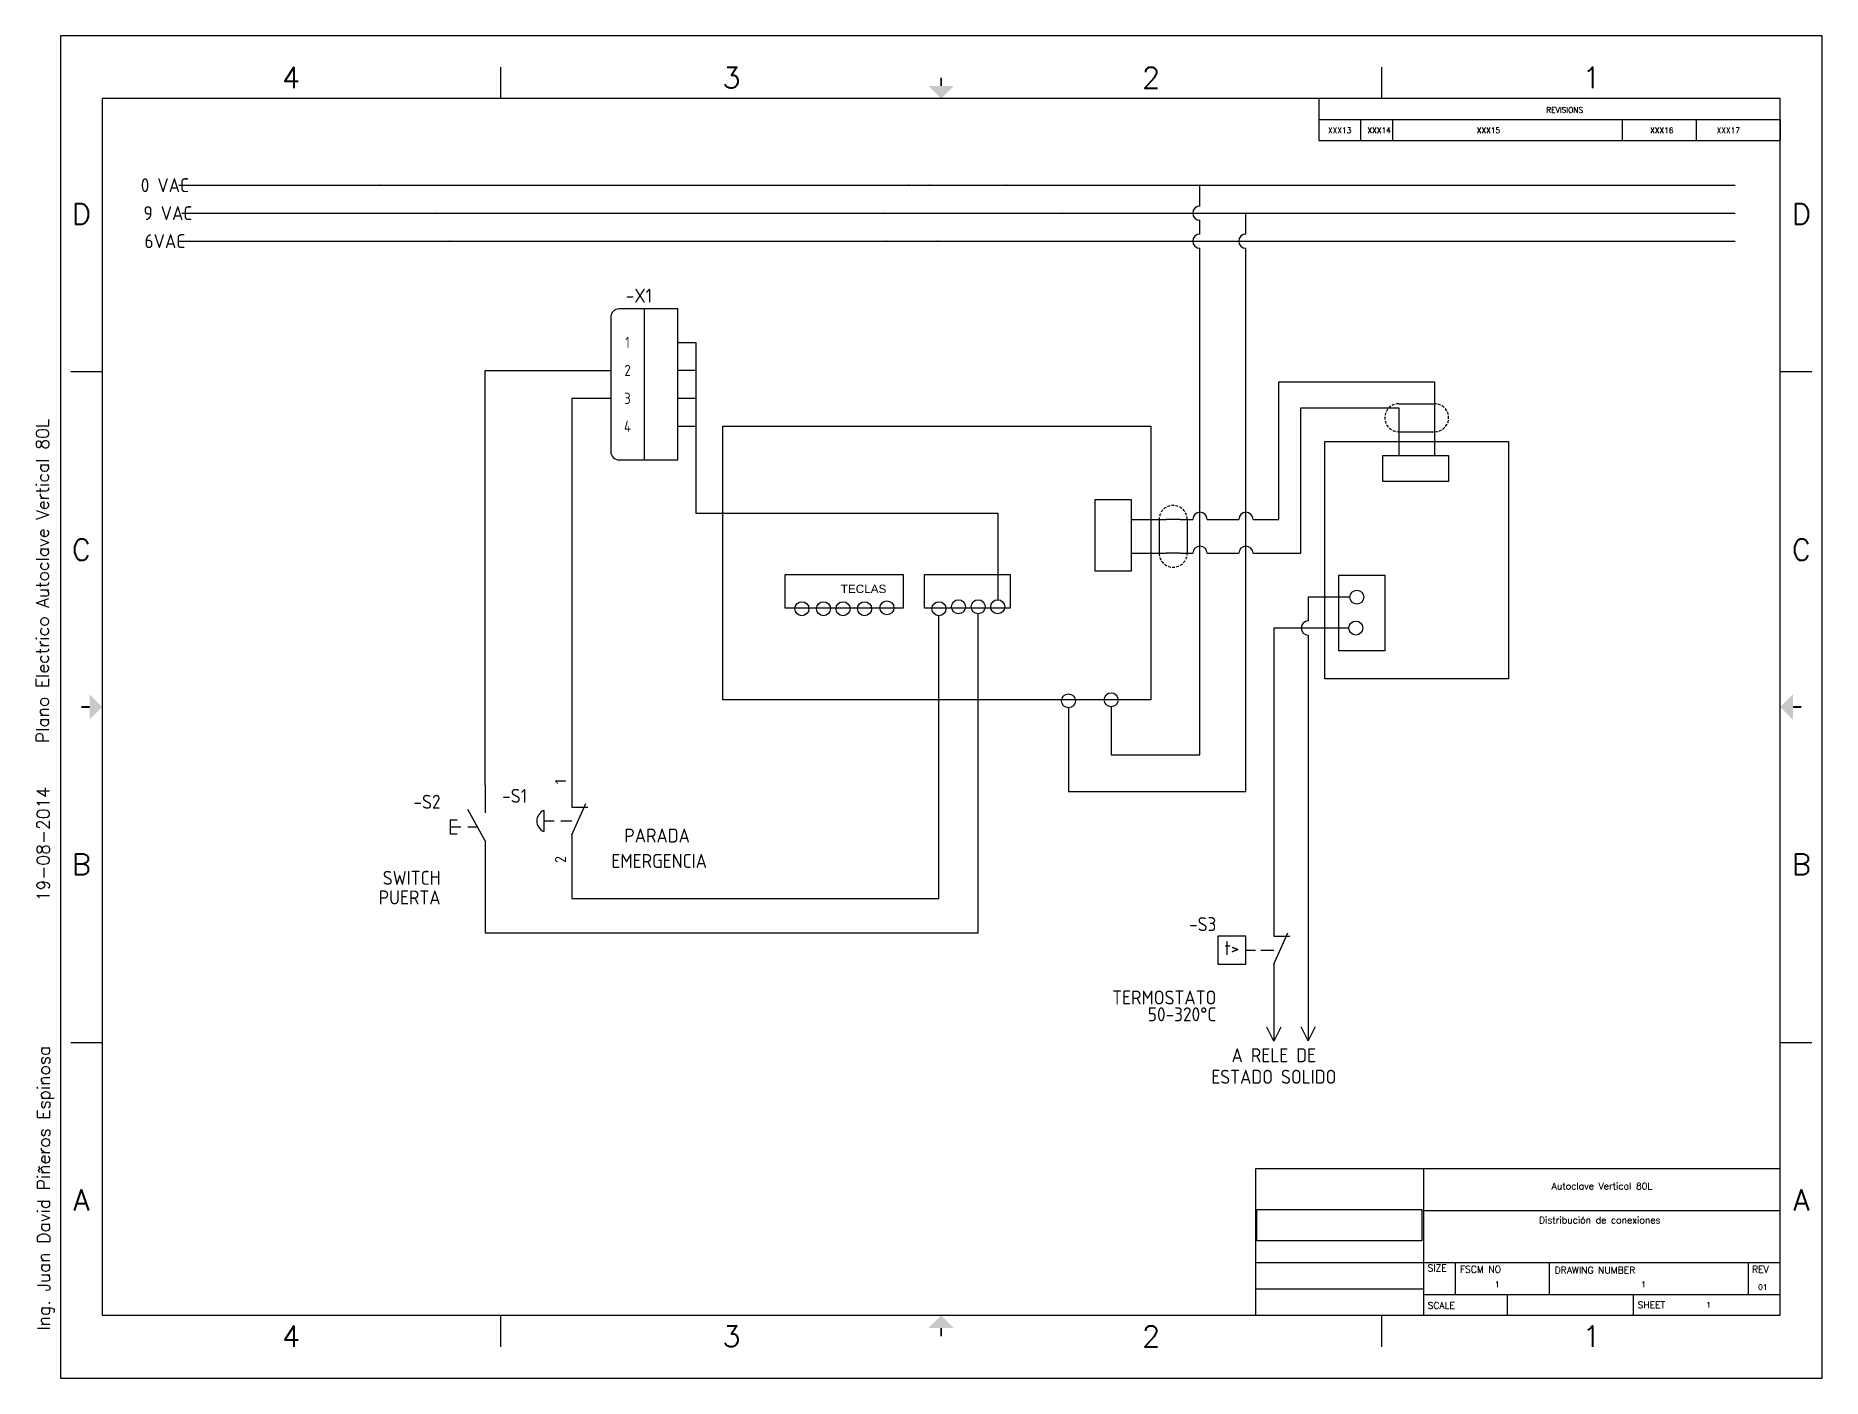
# Model space of a CAD drawing. Header units: inches. Extents: x -8 to 631, y 1 to 481.
import ezdxf
from ezdxf.enums import TextEntityAlignment as Align

# ---------------------------------------------------------------- set-up
doc = ezdxf.new("R2010")
doc.units = ezdxf.units.IN
doc.header["$MEASUREMENT"] = 0
doc.linetypes.add('DASHED', pattern=[0.75, 0.5, -0.25])
for name, color, linetype in [('DESC', 150, 'Continuous'), ('LINK', 9, 'Continuous'), ('MISC', 7, 'Continuous'), ('RED_14_THHN', 20, 'Continuous'), ('SYMS', 7, 'Continuous'), ('TAGS', 150, 'Continuous'), ('TB_LABELS', 1, 'Continuous'), ('TERMS', 123, 'Continuous'), ('Title Block', 7, 'Continuous'), ('Viewport', 7, 'Continuous'), ('WHT_12_THHN', 7, 'Continuous')]:
    doc.layers.add(name, color=color, linetype=linetype)
doc.styles.add('Roman', font='romans')
doc.styles.get("Standard").update_dxf_attribs({"font": 'arial.ttf'})
doc.styles.add('WD', font='romans.shx')
doc.styles.add('WD_IEC', font='ISOCP2.shx', dxfattribs={"width": 0.9, "height": 4})
picture_1 = doc.add_image_def('image1.png', size_in_pixel=(369, 70))

# ---------------------------------------------------------------- blocks, each defined once
blk = doc.blocks.new('ANSI_border_C')
for p, q in [((20.5, 0.75), (20.5, 2.5)), ((14.25, 0.75), (20.5, 0.75))]:
    blk.add_line(p, q)
at = {"layer": 'Title Block'}
for p, q in [((0, 16), (0, 0)), ((21, 16), (0, 16)), ((21, 0), (21, 16)), ((5.25, 15.25), (5.25, 15.625)), ((15.75, 15.25), (15.75, 15.625)), ((0.5, 15.25), (0.5, 0.75)), ((20.5, 15.25), (0.5, 15.25)), ((15, 15.25), (15, 15)), ((20.5, 0.75), (20.5, 15.25)), ((15, 15), (20.5, 15)), ((0.125, 12), (0.5, 12)), ((20.5, 12), (20.875, 12)), ((0.125, 4), (0.5, 4)), ((20.5, 4), (20.875, 4)), ((0.5, 0.75), (20.5, 0.75)), ((5.25, 0.375), (5.25, 0.75)), ((15.75, 0.375), (15.75, 0.75)), ((0, 0), (21, 0))]:
    blk.add_line(p, q, dxfattribs=at)
at = {"layer": 'Title Block', "const_width": 0.02}
for points in [[(10.5, 15.5), (10.5, 15.4)], [(0.25, 8), (0.35, 8)], [(20.75, 8), (20.65, 8)], [(10.5, 0.5), (10.5, 0.6)]]:
    blk.add_lwpolyline(points, dxfattribs=at)
at = {"layer": 'Title Block'}
for points in [[(10.35, 15.4), (10.65, 15.4), (10.5, 15.25)], [(0.35, 7.85), (0.35, 8.15), (0.5, 8)], [(20.65, 7.85), (20.65, 8.15), (20.5, 8)], [(10.35, 0.6), (10.65, 0.6), (10.5, 0.75)]]:
    blk.add_solid(points, dxfattribs=at)
at = {"layer": 'Title Block', "style": 'Roman'}
for s, p in [('4', (2.75, 15.5)), ('3', (8, 15.5)), ('2', (13, 15.5)), ('1', (18.25, 15.5)), ('D', (0.25, 13.875)), ('D', (20.75, 13.875)), ('C', (0.25, 9.875)), ('C', (20.75, 9.875)), ('B', (0.25, 6.125)), ('B', (20.75, 6.125)), ('A', (0.25, 2.125)), ('A', (20.75, 2.125)), ('4', (2.75, 0.5)), ('3', (8, 0.5)), ('2', (13, 0.5)), ('1', (18.25, 0.5))]:
    blk.add_text(s, height=0.25, dxfattribs=at).set_placement(p, align=Align.MIDDLE_CENTER)
blk.add_text('REVISIONS', height=0.065, dxfattribs=at).set_placement((17.71, 15.083))
blk = doc.blocks.new('ANSI_REVblock_C')
blk.add_line((0, 0), (0, -0.25))
at = {"layer": 'Title Block'}
for p, q in [((-5.5, 0), (0, 0)), ((-5.5, 0), (-5.5, -0.25)), ((-5, -0.25), (-5, 0)), ((-4.62, -0.25), (-4.62, 0)), ((-1.88, -0.25), (-1.88, 0)), ((-1, -0.25), (-1, 0)), ((-5.5, -0.25), (0, -0.25))]:
    blk.add_line(p, q, dxfattribs=at)
at = {"style": 'WD'}
for tag, p in [('ZONE', (-5.391, -0.16)), ('REV', (-4.92, -0.16)), ('DESCRIPTION', (-3.618, -0.16)), ('DATE', (-1.552, -0.16)), ('APPROVED', (-0.759, -0.16))]:
    blk.add_attdef(tag, p, '', height=0.065, dxfattribs=at)
at = {"style": 'WD', "flags": 1}
blk.add_attdef('WD_TB', (-4.505, -0.154), '', height=0.03, dxfattribs=at)
blk = doc.blocks.new('ANSI_tblock_desc_C')
for p, q in [((0, 0), (0, 1.75)), ((-6.25, 0), (0, 0))]:
    blk.add_line(p, q)
at = {"layer": 'Title Block'}
for p, q in [((-6.25, 1.75), (0, 1.75)), ((-6.25, 0), (-6.25, 1.75)), ((-4.25, 0), (-4.25, 1.75)), ((-4.25, 1.25), (0, 1.25)), ((-6.25, 0.63), (0, 0.63)), ((-3.87, 0.25), (-3.87, 0.63)), ((-2.75, 0.25), (-2.75, 0.63)), ((-0.38, 0.25), (-0.38, 0.63)), ((-6.25, 0.315), (-4.25, 0.315)), ((-4.25, 0.25), (0, 0.25)), ((-3.25, 0), (-3.25, 0.25)), ((-1.75, 0), (-1.75, 0.25))]:
    blk.add_line(p, q, dxfattribs=at)
at = {"color": 0, "style": 'Roman', "flags": 8}
for tag, p in [('FNAME', (-20.636, 6.819)), ('REVDATE', (-20.636, 4.106)), ('USER', (-20.636, 1.477))]:
    blk.add_attdef(tag, p, '', height=0.15, rotation=90, dxfattribs=at)
at = {"style": 'WD'}
for tag, p in [('PROJDESC', (-2.125, 1.5)), ('TITLE1', (-2.125, 1.095)), ('TITLE2', (-2.125, 0.785))]:
    blk.add_attdef(tag, text='', height=0.08, dxfattribs=at).set_placement(p, align=Align.CENTER)
at = {"style": 'WD', "flags": 1}
blk.add_attdef('WD_TB', (-5.57, 0.177), '', height=0.086, dxfattribs=at)
at = {"style": 'WD'}
for tag, p in [('SIZE', (-4.162, 0.32)), ('FSCM_NO', (-3.4, 0.337)), ('DWG_NO', (-1.659, 0.337)), ('REV', (-0.265, 0.303)), ('SCALE', (-3.634, 0.069)), ('SHEET', (-0.883, 0.092))]:
    blk.add_attdef(tag, p, '', height=0.065, dxfattribs=at)
at = {"layer": 'TB_LABELS', "style": 'WD'}
for s, p in [('SIZE', (-4.204, 0.604)), ('FSCM NO', (-3.819, 0.588)), ('DRAWING NUMBER', (-2.689, 0.579)), ('REV', (-0.336, 0.588)), ('SCALE', (-4.204, 0.158)), ('SHEET', (-1.701, 0.164))]:
    blk.add_text(s, height=0.08, dxfattribs=at).set_placement(p, align=Align.TOP_LEFT)
blk = doc.blocks.new('HT0_LGENERIC')
at = {"style": 'WD_IEC'}
blk.add_attdef('COLOR', text='', height=2.5, dxfattribs=at).set_placement((0, 0), align=Align.MIDDLE_CENTER)
for tag, p in [('X4_TINY_DOT_DONT_REMOVE', (-2.5, 0)), ('X1_TINY_DOT_DONT_REMOVE', (2.5, 0))]:
    blk.add_attdef(tag, p, '', height=0.002, dxfattribs=at)
at = {"style": 'WD_IEC', "flags": 1}
for tag, p in [('X4TERM01', (-2.5, 0)), ('X1TERM01', (2.5, 0))]:
    blk.add_attdef(tag, p, '', height=0.2, dxfattribs=at)
blk = doc.blocks.new('WDDOT')
for radius in [0.03, 0.0187, 0.00929]:
    blk.add_circle((0, 0), radius)
blk = doc.blocks.new('VT0_02')
blk.add_circle((0, 0), 1.25)
at = {"style": 'WD_IEC', "flags": 1}
for tag, p in [('X4TERM01', (-1.25, 0)), ('X2TERM01', (0, 1.25)), ('X1TERM01', (1.25, 0)), ('X8TERM01', (0, -1.25))]:
    blk.add_attdef(tag, p, '', height=0.32, dxfattribs=at)
blk = doc.blocks.new('VPB12M')
for p, q in [((0, 7.5), (0, 2.5)), ((-5, 1.875), (-5, -1.875)), ((-5, 0), (-3.125, 0)), ((-1.94444, 0), (0, 0)), ((0, -2.5), (2.5, 3.125)), ((0, 2.5), (2.8678, 2.5)), ((0, -2.5), (0, -7.5))]:
    blk.add_line(p, q)
blk.add_arc((-4.21875, 0), 2.03125, 112.6198649, 247.3801351)
at = {"style": 'WD_IEC'}
for tag, p in [('INST', (-8, 10.25)), ('LOC', (-8, 6.75)), ('TAG1', (-8, 3.25)), ('DESC1', (-8, -10.35)), ('DESC2', (-8, -13.85)), ('DESC3', (-8, -17.35))]:
    blk.add_attdef(tag, text='', height=2.5, dxfattribs=at).set_placement(p, align=Align.RIGHT)
blk.add_attdef('TERM01', text='', height=2, rotation=90, dxfattribs=at).set_placement((-1, 7.5), align=Align.RIGHT)
at = {"style": 'WD_IEC', "flags": 1}
for tag, p, height in [('X2TERM01', (0, 7.5), 0.32), ('CONTACT', (0.5, 4.5), 1), ('COMMON', (1.75, 3.25), 1), ('X1LINK', (1.5, 0), 0.32), ('ASSYCODE', (1, -4), 1), ('FAMILY', (1, -5.5), 1), ('CATDESC', (1, -7), 1), ('X8TERM02', (0, -7.5), 0.32)]:
    blk.add_attdef(tag, p, '', height=height, dxfattribs=at)
at = {"style": 'WD_IEC', "flags": 9}
for tag, p in [('MFG', (-8.5, -0.25)), ('CAT', (-8.5, -2.75))]:
    blk.add_attdef(tag, text='', height=1.5, dxfattribs=at).set_placement(p, align=Align.RIGHT)
at = {"style": 'WD_IEC'}
blk.add_attdef('TERM02', (-1, -7.5), '', height=2, rotation=90, dxfattribs=at)
at = {"lineweight": 15, "style": 'WD_IEC'}
blk.add_attdef('XREF', text='', height=2.5, dxfattribs=at).set_placement((-8, -6.35), align=Align.RIGHT)
blk = doc.blocks.new('HCN1_1PJ_2D83')
at = {"layer": 'SYMS'}
for p, q in [((-12, 9), (-12, -39)), ((12, 12), (-9, 12)), ((0, 12), (0, -42)), ((12, -42), (12, 12)), ((-9, -42), (12, -42))]:
    blk.add_line(p, q, dxfattribs=at)
for centre, start, end in [((-9, 9), 90, 180), ((-9, -39), 180, 270)]:
    blk.add_arc(centre, 3, start, end, dxfattribs=at)
at = {"layer": 'SYMS', "style": 'WD_IEC'}
for tag, p in [('DESC1', (-1.95, 49.22)), ('DESC2', (-1.95, 42.22)), ('DESC3', (-1.95, 35.22)), ('INST', (-1.95, 28.22)), ('LOC', (-1.95, 21.22)), ('TAG1', (-1.95, 14.22))]:
    blk.add_attdef(tag, text='', height=5, dxfattribs=at).set_placement(p, align=Align.CENTER)
blk.add_attdef('XREF', (37.66, 15.13), '', height=5, dxfattribs=at)
at = {"layer": 'SYMS', "linetype": 'Continuous', "style": 'WD_IEC', "width": 0.9, "flags": 8}
for tag, p in [('TERMDESC01P', (-16, 2)), ('TERMDESC02P', (-16, -8)), ('TERMDESC03P', (-16, -18)), ('TERMDESC04P', (-16, -28))]:
    blk.add_attdef(tag, text='', height=4, dxfattribs=at).set_placement(p, align=Align.RIGHT)
at = {"layer": 'SYMS', "linetype": 'Continuous', "style": 'WD_IEC', "width": 0.9}
for tag, flags, p in [('TERM01P', 8, (-6, 0)), ('TERM01J', 9, (6, 0)), ('TERM02P', 8, (-6, -10)), ('TERM02J', 9, (6, -10)), ('TERM03P', 8, (-6, -20)), ('TERM03J', 9, (6, -20)), ('TERM04P', 8, (-6, -30)), ('TERM04J', 9, (6, -30))]:
    blk.add_attdef(tag, text='', height=4, dxfattribs=dict(at, flags=flags)).set_placement(p, align=Align.MIDDLE_CENTER)
at = {"layer": 'SYMS', "style": 'WD_IEC', "flags": 1}
for tag, p, height in [('X4TERM01P', (-12, 0), 0.02), ('X1TERM01J', (12, 0), 0.02), ('FAMILY', (2.94, -5.4), 2), ('X4TERM02P', (-12, -10), 0.02), ('MFG', (2.89, -9.54), 3), ('CAT', (2.89, -14.54), 3), ('X1TERM02J', (12, -10), 0.02), ('CATDESC', (3.23, -18.56), 3), ('X4TERM03P', (-12, -20), 0.02), ('ASSYCODE', (3.01, -23.78), 2), ('ACE_FLAG', (3.45, -25.23), 0.64), ('GENDER', (3.68, -21.39), 0.64), ('WDBLKNAM', (3.78, -20.28), 0.64), ('X1TERM03J', (12, -20), 0.02), ('X4TERM04P', (-12, -30), 0.02), ('X1TERM04J', (12, -30), 0.02), ('X8LINK', (0, -46), 0.64)]:
    blk.add_attdef(tag, p, '', height=height, dxfattribs=at)
at = {"layer": 'SYMS', "color": 7, "style": 'WD_IEC'}
for tag, p in [('X4_TINY_DOT_DONT_REMOVE_01P', (-12, 0)), ('X1_TINY_DOT_DONT_REMOVE_01J', (12, 0)), ('X4_TINY_DOT_DONT_REMOVE_02P', (-12, -10)), ('X1_TINY_DOT_DONT_REMOVE_02J', (12, -10)), ('X4_TINY_DOT_DONT_REMOVE_03P', (-12, -20)), ('X1_TINY_DOT_DONT_REMOVE_03J', (12, -20)), ('X4_TINY_DOT_DONT_REMOVE_04P', (-12, -30)), ('X1_TINY_DOT_DONT_REMOVE_04J', (12, -30))]:
    blk.add_attdef(tag, p, '', height=0.0002, dxfattribs=at)
at = {"layer": 'SYMS', "linetype": 'Continuous', "style": 'WD_IEC', "width": 0.9, "flags": 8}
for tag, p in [('TERMDESC01J', (16, 2)), ('TERMDESC02J', (16, -8)), ('TERMDESC03J', (16, -18)), ('TERMDESC04J', (16, -28))]:
    blk.add_attdef(tag, p, '', height=4, dxfattribs=at)
for tag, p in [('X4WIRE01P', (-16, -2)), ('X4WIRE02P', (-16, -12)), ('X4WIRE03P', (-16, -22)), ('X4WIRE04P', (-16, -32))]:
    blk.add_attdef(tag, text='', height=4, dxfattribs=at).set_placement(p, align=Align.TOP_RIGHT)
for tag, p in [('X1WIRE01J', (16, -2)), ('X1WIRE02J', (16, -12)), ('X1WIRE03J', (16, -22)), ('X1WIRE04J', (16, -32))]:
    blk.add_attdef(tag, text='', height=4, dxfattribs=at).set_placement(p, align=Align.TOP_LEFT)
blk = doc.blocks.new('VPB11')
for p, q in [((0, 7.5), (0, 2.5)), ((-6.25, 1.25), (-6.25, -1.25)), ((-6.25, 1.25), (-5, 1.25)), ((-6.25, 0), (-4.375, 0)), ((0, -2.5), (-3.125, 3.125)), ((-3.125, 0), (-1.389, 0)), ((-6.25, -1.25), (-5, -1.25)), ((0, -2.5), (0, -7.5))]:
    blk.add_line(p, q)
at = {"style": 'WD_IEC'}
for tag, p in [('INST', (-8, 10.25)), ('LOC', (-8, 6.75)), ('TAG1', (-8, 3.25)), ('DESC1', (-8, -10.35)), ('DESC2', (-8, -13.85)), ('DESC3', (-8, -17.35))]:
    blk.add_attdef(tag, text='', height=2.5, dxfattribs=at).set_placement(p, align=Align.RIGHT)
blk.add_attdef('TERM01', text='', height=2, rotation=90, dxfattribs=at).set_placement((-1, 7.5), align=Align.RIGHT)
at = {"style": 'WD_IEC', "flags": 1}
for tag, p, height in [('X2TERM01', (0, 7.5), 0.32), ('CONTACT', (0.5, 4.5), 1), ('COMMON', (1.75, 3.25), 1), ('X1LINK', (0, 0), 0.32), ('ASSYCODE', (1, -4), 1), ('FAMILY', (1, -5.5), 1), ('CATDESC', (1, -7), 1), ('X8TERM02', (0, -7.5), 0.32)]:
    blk.add_attdef(tag, p, '', height=height, dxfattribs=at)
at = {"style": 'WD_IEC', "flags": 9}
for tag, p in [('MFG', (-8.5, -0.25)), ('CAT', (-8.5, -2.75))]:
    blk.add_attdef(tag, text='', height=1.5, dxfattribs=at).set_placement(p, align=Align.RIGHT)
at = {"style": 'WD_IEC'}
blk.add_attdef('TERM02', (-1, -7.5), '', height=2, rotation=90, dxfattribs=at)
at = {"lineweight": 15, "style": 'WD_IEC'}
blk.add_attdef('XREF', text='', height=2.5, dxfattribs=at).set_placement((-8, -6.35), align=Align.RIGHT)
blk = doc.blocks.new('HS0_11')
blk.add_line((1.25, 0), (-1.25, 0))
at = {"linetype": 'DASHED'}
blk.add_arc((0, 0), 2.5, 0, 180, dxfattribs=at)
at = {"style": 'WD_IEC', "flags": 1}
for tag, p in [('X8LINKL', (-2.5, 0)), ('X4TERM01', (-1.25, 0)), ('X1TERM01', (1.25, 0)), ('X8LINKR', (2.5, 0))]:
    blk.add_attdef(tag, p, '', height=0.32, dxfattribs=at)
blk = doc.blocks.new('HS0_21')
blk.add_line((1.25, 0), (-1.25, 0))
at = {"linetype": 'DASHED'}
blk.add_arc((0, 0), 2.5, 180, 0, dxfattribs=at)
at = {"style": 'WD_IEC', "flags": 1}
for tag, p in [('X2LINKL', (-2.5, 0)), ('X4TERM01', (-1.25, 0)), ('X1TERM01', (1.25, 0)), ('X2LINKR', (2.5, 0)), ('X8TERM02', (0, -2.5)), ('WD_NOTJUMPERED', (1.79, -2.5))]:
    blk.add_attdef(tag, p, '', height=0.32, dxfattribs=at)
blk.add_attdef('X8TERMDESC02', text='', height=2, dxfattribs=at).set_placement((0.25, -3.76), align=Align.TOP_LEFT)
blk = doc.blocks.new('VS0_11')
blk.add_line((0, 1.25), (0, -1.25))
at = {"linetype": 'DASHED'}
blk.add_arc((0, 0), 2.5, 90, 270, dxfattribs=at)
at = {"style": 'WD_IEC', "flags": 1}
for tag, p in [('X1LINKR', (0, 2.5)), ('X2TERM01', (0, 1.25)), ('X8TERM01', (0, -1.25)), ('X1LINKL', (0, -2.5))]:
    blk.add_attdef(tag, p, '', height=0.32, dxfattribs=at)
blk = doc.blocks.new('VS0_21')
blk.add_line((0, 1.25), (0, -1.25))
at = {"linetype": 'DASHED'}
blk.add_arc((0, 0), 2.5, 270, 90, dxfattribs=at)
at = {"style": 'WD_IEC', "flags": 1}
blk.add_attdef('X1TERMDESC02', text='', height=2, rotation=90, dxfattribs=at).set_placement((3.76, 0.25), align=Align.TOP_LEFT)
for tag, p in [('WD_NOTJUMPERED', (2.5, 1.79)), ('X1TERM02', (2.5, 0))]:
    blk.add_attdef(tag, p, '', height=0.32, rotation=90, dxfattribs=at)
for tag, p in [('X4LINKR', (0, 2.5)), ('X2TERM01', (0, 1.25)), ('X8TERM01', (0, -1.25)), ('X4LINKL', (0, -2.5))]:
    blk.add_attdef(tag, p, '', height=0.32, dxfattribs=at)
blk = doc.blocks.new('VTS12S18')
for p, q in [((0, 7.5), (0, 2.5)), ((-5, 2.5), (-10, 2.5)), ((-10, 2.5), (-10, -2.5)), ((-5, -2.5), (-5, 2.5)), ((-5, 0), (-3.31, 0)), ((-2.31, 0), (0, 0)), ((0, -2.5), (2.5, 3.12)), ((0, 2.5), (2.87, 2.5)), ((-10, -2.5), (-5, -2.5)), ((0, -2.5), (0, -7.5))]:
    blk.add_line(p, q)
at = {"style": 'WD_IEC'}
for tag, p in [('INST', (-10.28, 9.4)), ('LOC', (-10.28, 6.4)), ('TAG1', (-10.28, 3.4)), ('DESC1', (-10.28, -9.72)), ('DESC2', (-10.28, -12.72)), ('DESC3', (-10.28, -15.72))]:
    blk.add_attdef(tag, text='', height=2.5, dxfattribs=at).set_placement(p, align=Align.RIGHT)
blk.add_attdef('TERM01', text='', height=2, rotation=90, dxfattribs=at).set_placement((-1, 7.5), align=Align.RIGHT)
at = {"style": 'WD_IEC', "flags": 1}
for tag, p, height in [('X2TERM01', (0, 7.5), 0.32), ('CONTACT', (0.75, 3.89), 1), ('COMMON', (2, 2.64), 1), ('MFG', (-14.22, -0.03), 1.5), ('X1LINK', (2.4, 0), 0.32), ('CAT', (-14.22, -2.61), 1.5), ('ASSYCODE', (1, -3.5), 1), ('FAMILY', (1, -5), 1), ('CATDESC', (1, -6.5), 1), ('X8TERM02', (0, -7.5), 0.32)]:
    blk.add_attdef(tag, p, '', height=height, dxfattribs=at)
at = {"style": 'WD_IEC'}
blk.add_attdef('T>', text='', height=2.5, dxfattribs=at).set_placement((-7.5, -0.88), align=Align.CENTER)
blk.add_attdef('TERM02', (-1.1, -7.8), '', height=2, rotation=90, dxfattribs=at)
at = {"lineweight": 15, "style": 'WD_IEC'}
for tag, p in [('XREF', (-10.28, -6.72)), ('WDTAGALT', (-10.28, -18.72))]:
    blk.add_attdef(tag, text='', height=2.5, dxfattribs=at).set_placement(p, align=Align.RIGHT)
blk = doc.blocks.new('HA1X4')
blk.add_lwpolyline([(1.25, 2.5), (0, 0), (-1.25, 2.5)])
at = {"style": 'WD_IEC', "flags": 1}
blk.add_attdef('X2TERM01', (0, 0), '', height=0.32, dxfattribs=at)
at = {"style": 'WD_IEC', "flags": 8}
for tag, p in [('DESC1', (0, -3.75)), ('DESC2', (0, -7.6))]:
    blk.add_attdef(tag, text='', height=2.5, dxfattribs=at).set_placement(p, align=Align.CENTER)

msp = doc.modelspace()

# ---------------------------------------------------------------- linework, layer by layer
for points in [[(237.42, 341.58), (390.42, 341.58), (390.42, 243.65), (237.42, 243.65)], [(452.69, 336), (518.35, 336), (518.35, 251.18), (452.69, 251.18)], [(473.38, 331.01), (496.94, 331.01), (496.94, 321.74), (473.38, 321.74)], [(370.61, 315.33), (383.45, 315.33), (383.45, 289.67), (370.61, 289.67)], [(259.7, 288.47), (301.89, 288.47), (301.89, 276.45), (259.7, 276.45)], [(309.55, 288.47), (340.19, 288.47), (340.19, 276.45), (309.55, 276.45)], [(457.68, 288.24), (474.1, 288.24), (474.1, 261.16), (457.68, 261.16)]]:
    msp.add_lwpolyline(points, close=True)
at = {"layer": 'LINK'}
for points in [[(479.09, 349.55), (491.94, 349.55)], [(479.09, 339.55), (491.94, 339.55)], [(393.44, 308.2), (393.44, 296.08)], [(403.44, 308.2), (403.44, 296.08)]]:
    msp.add_lwpolyline(points, dxfattribs=at)
at = {"layer": 'RED_14_THHN'}
for p, q in [((407.98, 420.23), (407.98, 427.69)), ((407.98, 410.23), (407.98, 415.15)), ((407.98, 400.68), (407.98, 405.15)), ((221.34, 371.47), (227.74, 371.47)), ((227.74, 371.47), (227.74, 361.47)), ((152.48, 213.24), (152.48, 361.47)), ((152.48, 361.47), (197.34, 361.47)), ((227.74, 361.47), (221.34, 361.47)), ((227.74, 361.47), (227.74, 351.47)), ((197.34, 351.47), (183.39, 351.47)), ((183.39, 351.47), (183.39, 215.37)), ((227.74, 351.47), (221.34, 351.47)), ((227.74, 351.47), (227.74, 341.47)), ((227.74, 341.47), (221.34, 341.47)), ((227.74, 341.47), (227.74, 310.48)), ((227.74, 310.48), (335.7, 310.48)), ((335.7, 310.48), (335.7, 279.48))]:
    msp.add_line(p, q, dxfattribs=at)
at = {"layer": 'RED_14_THHN', "color": 0}
for p, q in [((44.01, 417.69), (319.75, 417.69)), ((319.02, 417.69), (599.43, 417.69)), ((408.03, 223.99), (408.03, 400.68)), ((376.26, 241.23), (376.26, 223.99)), ((376.26, 223.99), (408.03, 223.99))]:
    msp.add_line(p, q, dxfattribs=at)
at = {"layer": 'RED_14_THHN'}
for centre in [(407.98, 417.69), (407.98, 407.69)]:
    msp.add_arc(centre, 2.54, 90, 270, dxfattribs=at)
at = {"layer": 'WHT_12_THHN'}
for p, q in [((42.92, 427.69), (319.78, 427.69)), ((319.84, 427.69), (599.43, 427.69)), ((424.43, 410.23), (424.43, 417.69)), ((42.92, 407.69), (319.29, 407.69)), ((318.2, 407.69), (599.43, 407.69)), ((424.43, 400.68), (424.43, 405.15)), ((424.45, 210.88), (424.45, 400.68)), ((436.27, 308.2), (436.27, 357.39)), ((436.27, 357.39), (491.94, 357.39)), ((491.94, 357.39), (491.94, 347.05)), ((444.12, 296.08), (444.12, 348.12)), ((444.12, 348.12), (479.09, 348.12)), ((479.09, 348.12), (479.09, 347.05)), ((479.09, 342.05), (479.09, 331.01)), ((491.94, 342.05), (491.94, 331.01)), ((383.45, 308.2), (395.94, 308.2)), ((400.94, 308.2), (405.49, 308.2)), ((410.57, 308.2), (421.91, 308.2)), ((426.99, 308.2), (436.27, 308.2)), ((383.45, 296.08), (395.94, 296.08)), ((400.94, 296.08), (405.49, 296.08)), ((410.57, 296.08), (421.91, 296.08)), ((426.99, 296.08), (444.12, 296.08)), ((461.61, 280.4), (446.74, 280.4)), ((446.74, 280.4), (446.74, 271.9)), ((314.7, 172.67), (314.7, 273.78)), ((328.7, 160.38), (328.7, 274.48)), ((461.25, 269.36), (434.45, 269.36)), ((434.45, 269.36), (434.45, 169.2)), ((446.74, 266.82), (446.74, 121.73)), ((361.03, 240.85), (361.03, 210.88)), ((361.03, 210.88), (424.45, 210.88)), ((183.39, 185.37), (183.39, 172.67)), ((152.48, 183.24), (152.48, 160.38)), ((183.39, 172.67), (314.7, 172.67)), ((152.48, 160.38), (328.7, 160.38)), ((434.45, 139.2), (434.45, 121.62))]:
    msp.add_line(p, q, dxfattribs=at)
for centre, start, end in [((424.43, 407.69), 90, 270), ((408.03, 308.2), 0, 180), ((424.45, 308.2), 0, 180), ((408.03, 296.08), 0, 180), ((424.45, 296.08), 0, 180), ((446.74, 269.36), 90, 270)]:
    msp.add_arc(centre, 2.54, start, end, dxfattribs=at)

# ---------------------------------------------------------------- block references
at = {"xscale": 30, "yscale": 30, "zscale": 30}
msp.add_blockref('ANSI_REVblock_C', (615.54, 451.13), dxfattribs=at).add_auto_attribs({'ZONE': 'XXX13', 'REV': 'XXX14', 'DESCRIPTION': 'XXX15', 'DATE': 'XXX16', 'APPROVED': 'XXX17'})
ref = msp.add_blockref('HCN1_1PJ_2D83', (209.34, 371.47))
ref.add_attrib('TAG1', '-X1', dxfattribs={"layer": 'TAGS', "height": 5, "style": 'WD_IEC'}).set_placement((207.4, 385.69), align=Align.CENTER)
ref.add_attrib('X4_TINY_DOT_DONT_REMOVE_01P', '.', (197.34, 371.47), dxfattribs={"layer": 'MISC', "color": 7, "height": 0.0002, "style": 'WD_IEC'})
ref.add_attrib('X1_TINY_DOT_DONT_REMOVE_01J', '.', (221.34, 371.47), dxfattribs={"layer": 'MISC', "color": 7, "height": 0.0002, "style": 'WD_IEC'})
ref.add_attrib('TERM01P', '1', dxfattribs={"layer": 'TERMS', "linetype": 'Continuous', "height": 4, "style": 'WD_IEC', "width": 0.9, "flags": 8}).set_placement((203.34, 371.47), align=Align.MIDDLE_CENTER)
ref.add_attrib('X4_TINY_DOT_DONT_REMOVE_02P', '.', (197.34, 361.47), dxfattribs={"layer": 'MISC', "color": 7, "height": 0.0002, "style": 'WD_IEC'})
ref.add_attrib('X1_TINY_DOT_DONT_REMOVE_02J', '.', (221.34, 361.47), dxfattribs={"layer": 'MISC', "color": 7, "height": 0.0002, "style": 'WD_IEC'})
ref.add_attrib('TERM02P', '2', dxfattribs={"layer": 'TERMS', "linetype": 'Continuous', "height": 4, "style": 'WD_IEC', "width": 0.9, "flags": 8}).set_placement((203.34, 361.47), align=Align.MIDDLE_CENTER)
ref.add_attrib('X4_TINY_DOT_DONT_REMOVE_03P', '.', (197.34, 351.47), dxfattribs={"layer": 'MISC', "color": 7, "height": 0.0002, "style": 'WD_IEC'})
ref.add_attrib('X1_TINY_DOT_DONT_REMOVE_03J', '.', (221.34, 351.47), dxfattribs={"layer": 'MISC', "color": 7, "height": 0.0002, "style": 'WD_IEC'})
ref.add_attrib('TERM03P', '3', dxfattribs={"layer": 'TERMS', "linetype": 'Continuous', "height": 4, "style": 'WD_IEC', "width": 0.9, "flags": 8}).set_placement((203.34, 351.47), align=Align.MIDDLE_CENTER)
ref.add_attrib('X4_TINY_DOT_DONT_REMOVE_04P', '.', (197.34, 341.47), dxfattribs={"layer": 'MISC', "color": 7, "height": 0.0002, "style": 'WD_IEC'})
ref.add_attrib('X1_TINY_DOT_DONT_REMOVE_04J', '.', (221.34, 341.47), dxfattribs={"layer": 'MISC', "color": 7, "height": 0.0002, "style": 'WD_IEC'})
ref.add_attrib('TERM04P', '4', dxfattribs={"layer": 'TERMS', "linetype": 'Continuous', "height": 4, "style": 'WD_IEC', "width": 0.9, "flags": 8}).set_placement((203.34, 341.47), align=Align.MIDDLE_CENTER)
ref = msp.add_blockref('ANSI_tblock_desc_C', (615.54, 23.63), dxfattribs=dict(xscale=30, yscale=30, zscale=30))
ref.add_attrib('PROJDESC', 'Autoclave Vertical 80L', dxfattribs={"height": 2.4, "style": 'WD'}).set_placement((551.79, 68.63), align=Align.CENTER)
ref.add_attrib('TITLE1', 'Distribución de conexiones ', dxfattribs={"height": 2.4, "style": 'WD'}).set_placement((551.79, 56.48), align=Align.CENTER)
ref.add_attrib('FSCM_NO', '1', (513.53, 33.72), dxfattribs={"height": 1.95, "style": 'WD'})
ref.add_attrib('DWG_NO', '1', (565.78, 33.72), dxfattribs={"height": 1.95, "style": 'WD'})
ref.add_attrib('REV', '01', (607.6, 32.72), dxfattribs={"height": 1.95, "style": 'WD'})
ref.add_attrib('SHEET', '1', (589.05, 26.4), dxfattribs={"height": 1.95, "style": 'WD'})
ref.add_attrib('FNAME', 'Plano Electrico Autoclave Vertical 80L', (-3.55, 228.21), dxfattribs={"color": 0, "height": 4.5, "rotation": 90, "style": 'Roman', "flags": 8})
ref.add_attrib('REVDATE', '19-08-2014', (-3.32, 171.67), dxfattribs={"color": 0, "height": 4.5, "rotation": 90, "style": 'Roman', "flags": 8})
ref.add_attrib('USER', 'Ing. Juan David Piñeros Espinosa', (-3.17, 18.21), dxfattribs={"color": 0, "height": 4.5, "rotation": 90, "style": 'Roman', "flags": 8})
at = {"layer": 'SYMS'}
ref = msp.add_blockref('HT0_LGENERIC', (37.92, 427.69), dxfattribs=dict(at, xscale=2, yscale=2, zscale=2))
ref.add_attrib('X4_TINY_DOT_DONT_REMOVE', '.', (35.63, 427.69), dxfattribs={"layer": 'MISC', "height": 0.004, "style": 'WD_IEC'})
ref.add_attrib('X1_TINY_DOT_DONT_REMOVE', '.|', (40.22, 427.69), dxfattribs={"layer": 'MISC', "height": 0.004, "style": 'WD_IEC'})
ref.add_attrib('COLOR', '0 VAC', dxfattribs={"layer": 'MISC', "height": 5, "style": 'WD_IEC'}).set_placement((37.92, 427.69), align=Align.MIDDLE_CENTER)
at = {"layer": 'SYMS', "xscale": 2, "yscale": 2, "zscale": 2}
for name, p in [('WDDOT', (114.6, 427.69)), ('WDDOT', (304.04, 427.69)), ('WDDOT', (311.33, 427.69)), ('WDDOT', (338.72, 427.69)), ('WDDOT', (407.98, 427.69)), ('WDDOT', (134.6, 417.69)), ('WDDOT', (294.92, 417.69)), ('WDDOT', (358.72, 417.69)), ('WDDOT', (424.43, 417.69)), ('WDDOT', (139.84, 407.69)), ('WDDOT', (295.81, 407.69)), ('WDDOT', (314.09, 407.69)), ('WDDOT', (227.74, 361.47)), ('WDDOT', (227.74, 351.47)), ('VS0_11', (479.09, 344.55)), ('VS0_21', (491.94, 344.55)), ('WDDOT', (227.74, 341.47)), ('HS0_11', (398.44, 308.2)), ('HS0_21', (398.44, 296.08)), ('VT0_02', (464.11, 280.4)), ('VT0_02', (265.7, 276.28)), ('VT0_02', (273.4, 276.28)), ('VT0_02', (280.4, 276.28)), ('VT0_02', (288.1, 276.28)), ('VT0_02', (296.1, 276.58)), ('VT0_02', (314.7, 276.28)), ('VT0_02', (321.7, 276.98)), ('VT0_02', (328.7, 276.98)), ('VT0_02', (335.7, 276.98)), ('VT0_02', (463.75, 269.36)), ('VT0_02', (361.03, 243.35)), ('VT0_02', (376.26, 243.73)), ('HA1X4', (446.77, 121.73))]:
    msp.add_blockref(name, p, dxfattribs=at)
at = {"layer": 'SYMS'}
ref = msp.add_blockref('HT0_LGENERIC', (39.01, 417.69), dxfattribs=dict(at, xscale=2, yscale=2, zscale=2))
ref.add_attrib('X4_TINY_DOT_DONT_REMOVE', '.', (36.06, 417.69), dxfattribs={"layer": 'MISC', "height": 0.004, "style": 'WD_IEC'})
ref.add_attrib('X1_TINY_DOT_DONT_REMOVE', '.', (41.95, 417.69), dxfattribs={"layer": 'MISC', "height": 0.004, "style": 'WD_IEC'})
ref.add_attrib('COLOR', '9 VAC', dxfattribs={"layer": 'MISC', "height": 5, "style": 'WD_IEC'}).set_placement((39.01, 417.69), align=Align.MIDDLE_CENTER)
ref = msp.add_blockref('HT0_LGENERIC', (37.92, 407.69), dxfattribs=dict(at, xscale=2, yscale=2, zscale=2))
ref.add_attrib('X4_TINY_DOT_DONT_REMOVE', '.', (36.63, 407.69), dxfattribs={"layer": 'MISC', "height": 0.004, "style": 'WD_IEC'})
ref.add_attrib('X1_TINY_DOT_DONT_REMOVE', '.', (39.22, 407.69), dxfattribs={"layer": 'MISC', "height": 0.004, "style": 'WD_IEC'})
ref.add_attrib('COLOR', '6VAC', dxfattribs={"layer": 'MISC', "height": 5, "style": 'WD_IEC'}).set_placement((37.92, 407.69), align=Align.MIDDLE_CENTER)
ref = msp.add_blockref('VPB11', (152.48, 198.24), dxfattribs=dict(at, xscale=2, yscale=2, zscale=2))
ref.add_attrib('DESC2', 'PUERTA', dxfattribs={"layer": 'DESC', "height": 5, "style": 'WD_IEC'}).set_placement((136.48, 170.54), align=Align.RIGHT)
ref.add_attrib('DESC1', 'SWITCH', dxfattribs={"layer": 'DESC', "height": 5, "style": 'WD_IEC'}).set_placement((136.48, 177.54), align=Align.RIGHT)
ref.add_attrib('TAG1', '-S2', dxfattribs={"layer": 'TAGS', "height": 5, "style": 'WD_IEC'}).set_placement((136.48, 204.74), align=Align.RIGHT)
ref = msp.add_blockref('VPB12M', (183.39, 200.37), dxfattribs=dict(at, xscale=2, yscale=2, zscale=2))
ref.add_attrib('TERM02', '2', (181.39, 185.37), dxfattribs={"layer": 'TERMS', "height": 4, "rotation": 90, "style": 'WD_IEC'})
ref.add_attrib('TERM01', '1', dxfattribs={"layer": 'TERMS', "height": 4, "rotation": 90, "style": 'WD_IEC'}).set_placement((181.39, 215.37), align=Align.RIGHT)
ref.add_attrib('DESC2', 'EMERGENCIA', dxfattribs={"layer": 'DESC', "height": 5, "style": 'WD_IEC'}).set_placement((231.74, 183.59), align=Align.RIGHT)
ref.add_attrib('DESC1', 'PARADA', dxfattribs={"layer": 'DESC', "height": 5, "style": 'WD_IEC'}).set_placement((225.64, 192.68), align=Align.RIGHT)
ref.add_attrib('TAG1', '-S1', dxfattribs={"layer": 'TAGS', "height": 5, "style": 'WD_IEC'}).set_placement((167.39, 206.87), align=Align.RIGHT)
ref = msp.add_blockref('VTS12S18', (434.45, 154.2), dxfattribs=dict(at, xscale=2, yscale=2, zscale=2))
ref.add_attrib('TAG1', '-S3', dxfattribs={"layer": 'TAGS', "height": 5, "style": 'WD_IEC'}).set_placement((413.89, 160.99), align=Align.RIGHT)
ref.add_attrib('DESC1', 'TERMOSTATO', dxfattribs={"layer": 'DESC', "height": 5, "style": 'WD_IEC'}).set_placement((413.89, 134.76), align=Align.RIGHT)
ref.add_attrib('DESC2', '50-320°C', dxfattribs={"layer": 'DESC', "height": 5, "style": 'WD_IEC'}).set_placement((413.89, 128.76), align=Align.RIGHT)
ref.add_attrib('T>', 't>', dxfattribs={"layer": 'MISC', "height": 5, "style": 'WD_IEC'}).set_placement((419.45, 152.44), align=Align.CENTER)
ref = msp.add_blockref('HA1X4', (434.44, 121.62), dxfattribs=dict(at, xscale=2, yscale=2, zscale=2))
ref.add_attrib('DESC2', 'ESTADO SOLIDO', dxfattribs={"layer": 'DESC', "height": 5, "style": 'WD_IEC', "flags": 8}).set_placement((434.44, 106.42), align=Align.CENTER)
ref.add_attrib('DESC1', 'A RELE DE', dxfattribs={"layer": 'DESC', "height": 5, "style": 'WD_IEC', "flags": 8}).set_placement((434.44, 114.12), align=Align.CENTER)
at = {"layer": 'Viewport', "xscale": 30, "yscale": 30, "zscale": 30}
msp.add_blockref('ANSI_border_C', (0.54, 1.13), dxfattribs=at)

# ---------------------------------------------------------------- texts
at = {"insert": (279.59, 284.87), "char_height": 3, "attachment_point": 1}
msp.add_mtext_dynamic_manual_height_columns('TECLAS', width=17.3049, gutter_width=2.5, heights=[0], dxfattribs=at)

# ---------------------------------------------------------------- pictures from other files: only their frames are drawn
image = msp.add_image(picture_1, insert=(428.41, 50.32), size_in_units=(58.98, 11.19))
image.dxf.flags = 7

doc.saveas('drawing.dxf')
